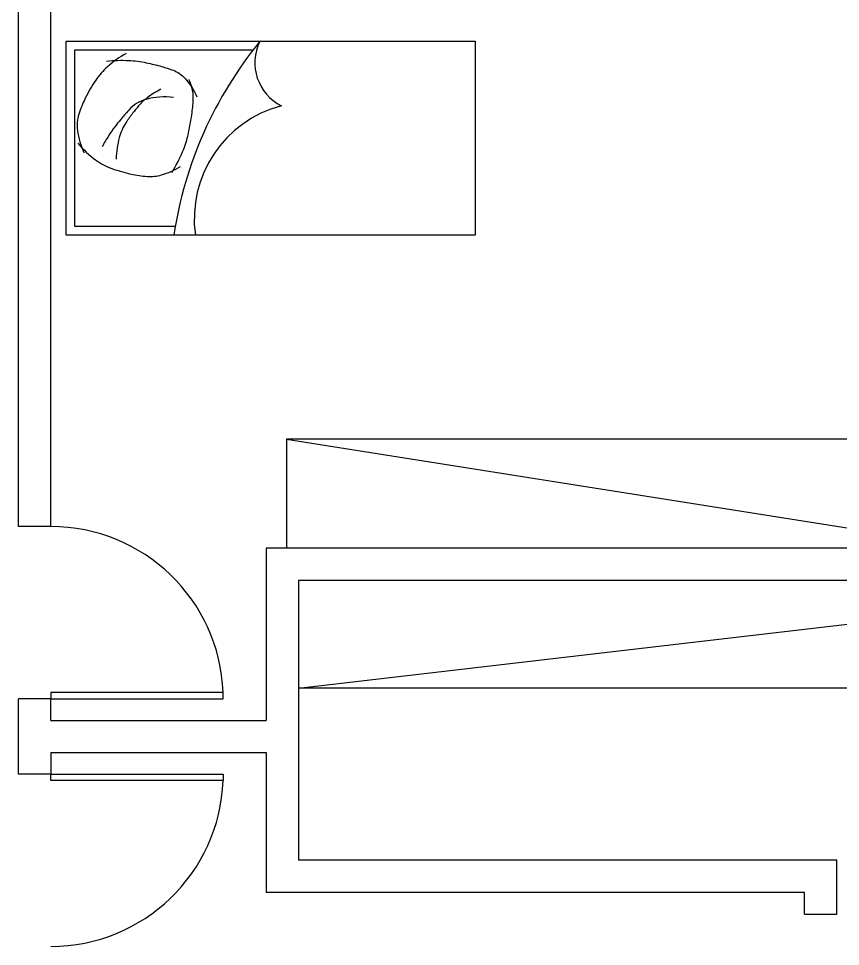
# Model space of a CAD drawing. Header units: millimetres. Extents: x 166 to 289, y 88 to 139.
# Drawn here: x 207.097 to 210.913, y 113.858 to 118.167 of the extents above; entities that cross this region are included whole.
import ezdxf

# ---------------------------------------------------------------- set-up
doc = ezdxf.new("R2010")
doc.units = ezdxf.units.MM
doc.header["$LTSCALE"] = 0.6
for name, color, linetype in [('0.1', 1, 'Continuous'), ('02', 2, 'Continuous'), ('AR-ALV', 5, 'Continuous'), ('Mobiliário', 160, 'Continuous'), ('Mobiliário2', 10, 'Continuous')]:
    doc.layers.add(name, color=color, linetype=linetype)

msp = doc.modelspace()

# ---------------------------------------------------------------- linework, layer by layer
at = {"layer": '0.1'}
for p, q in [((208.3966, 115.058), (212.6966, 115.558)), ((212.6966, 115.058), (208.3966, 115.058))]:
    msp.add_line(p, q, dxfattribs=at)
for centre, start, end in [((207.2461, 115.007), 2.2198, 89.9696), ((207.2461, 114.6591), 270.0304, 357.7802)]:
    msp.add_arc(centre, 0.801, start, end, dxfattribs=at)
at = {"layer": '02'}
for p, q in [((207.2466, 115.038), (207.2466, 115.008)), ((208.0466, 115.038), (207.2466, 115.038)), ((208.0466, 115.008), (208.0466, 115.038)), ((207.2466, 115.008), (208.0466, 115.008)), ((207.2466, 114.628), (207.2466, 114.658)), ((207.2466, 114.658), (208.0466, 114.658)), ((208.0466, 114.658), (208.0466, 114.628)), ((208.0466, 114.628), (207.2466, 114.628))]:
    msp.add_line(p, q, dxfattribs=at)
at = {"layer": 'AR-ALV'}
for p, q in [((207.2466, 115.808), (207.2466, 120.462)), ((207.0966, 115.808), (207.0966, 118.312)), ((207.2466, 115.808), (207.0966, 115.808)), ((212.6966, 115.708), (208.2466, 115.708)), ((208.2466, 115.708), (208.2466, 114.908)), ((212.6966, 115.558), (208.3966, 115.558)), ((208.3966, 115.558), (208.3966, 114.258)), ((207.2466, 115.008), (207.0966, 115.008)), ((207.0966, 114.658), (207.0966, 115.008)), ((207.2466, 114.908), (207.2466, 115.008)), ((207.2466, 114.908), (208.2466, 114.908)), ((207.0966, 114.658), (207.0966, 114.858)), ((207.2466, 114.758), (207.2466, 114.658)), ((207.2466, 114.758), (207.2466, 114.658)), ((207.2466, 114.758), (208.2466, 114.758)), ((208.2466, 114.758), (208.2466, 114.108)), ((207.2466, 114.658), (207.0966, 114.658)), ((210.8966, 114.258), (208.3966, 114.258)), ((210.8966, 114.008), (210.8966, 114.258)), ((210.7466, 114.108), (208.2466, 114.108)), ((210.7466, 114.008), (210.7466, 114.108)), ((210.7466, 114.008), (210.8966, 114.008))]:
    msp.add_line(p, q, dxfattribs=at)
at = {"layer": 'Mobiliário'}
for p, q in [((211.5405, 116.2141), (208.3405, 116.2141)), ((208.3405, 116.2141), (208.3405, 115.708)), ((208.3405, 116.2141), (211.5405, 115.708))]:
    msp.add_line(p, q, dxfattribs=at)
msp.add_lwpolyline([(207.3175, 117.162), (207.3175, 118.062), (209.2175, 118.062), (209.2175, 117.162)], close=True, dxfattribs=at)
at = {"layer": 'Mobiliário2'}
for p, q in [((207.3575, 118.022), (208.1858, 118.022)), ((207.3575, 117.202), (207.3575, 118.022)), ((207.8241, 117.202), (207.3575, 117.202))]:
    msp.add_line(p, q, dxfattribs=at)
for points in [[(207.5964, 118.0056, 0.050543), (207.51, 117.9439, 0.064376), (207.4548, 117.8812, 0.03352), (207.4066, 117.7983, 0.039598), (207.3765, 117.7229, 0.109626), (207.3703, 117.648, 0.0754), (207.4009, 117.5438)], [(207.5055, 117.9702, -0.034352), (207.6077, 117.9729, -0.04249), (207.6897, 117.9624, -0.015911), (207.761, 117.9447, -0.020937), (207.8141, 117.9273, -0.121269), (207.8699, 117.889, -0.080025), (207.9246, 117.8034)], [(207.8094, 117.4531, 0.033461), (207.8583, 117.548, 0.04596), (207.8824, 117.6219, 0.01901), (207.901, 117.7202, 0.025886), (207.908, 117.7933, 0.088683), (207.9006, 117.8492, 0.020726), (207.8879, 117.8839)], [(207.7577, 117.8396, 0.040593), (207.6939, 117.7994, 0.055645), (207.6538, 117.7617, 0.015363), (207.6264, 117.7273, 0.01263), (207.5954, 117.6837, 0.082628), (207.5642, 117.6152, 0.061291), (207.55, 117.5149)], [(207.8161, 117.8007, 0.103492), (207.6877, 117.7919, 0.14369), (207.6084, 117.7422, 0.007817), (207.5702, 117.6977, 0.010698), (207.5435, 117.6643, 0.020146), (207.5161, 117.6252, 0.015912), (207.4851, 117.5733)], [(207.3718, 117.5885, 0.057152), (207.4542, 117.5111, 0.075208), (207.5303, 117.4705, 0.030275), (207.6189, 117.4451, 0.036967), (207.6937, 117.4342, 0.089016), (207.7604, 117.4414, 0.061822), (207.8488, 117.4796)]]:
    msp.add_lwpolyline(points, format="xyb", dxfattribs=at)
for centre, radius, start, end in [((209.6675, 116.8786), 1.8716, 140.7824, 171.2926), ((208.4175, 117.962), 0.2236, 153.4349, 243.4349), ((208.455, 117.237), 0.5427, 104.6764, 187.9435)]:
    msp.add_arc(centre, radius, start, end, dxfattribs=at)

doc.saveas('drawing.dxf')
